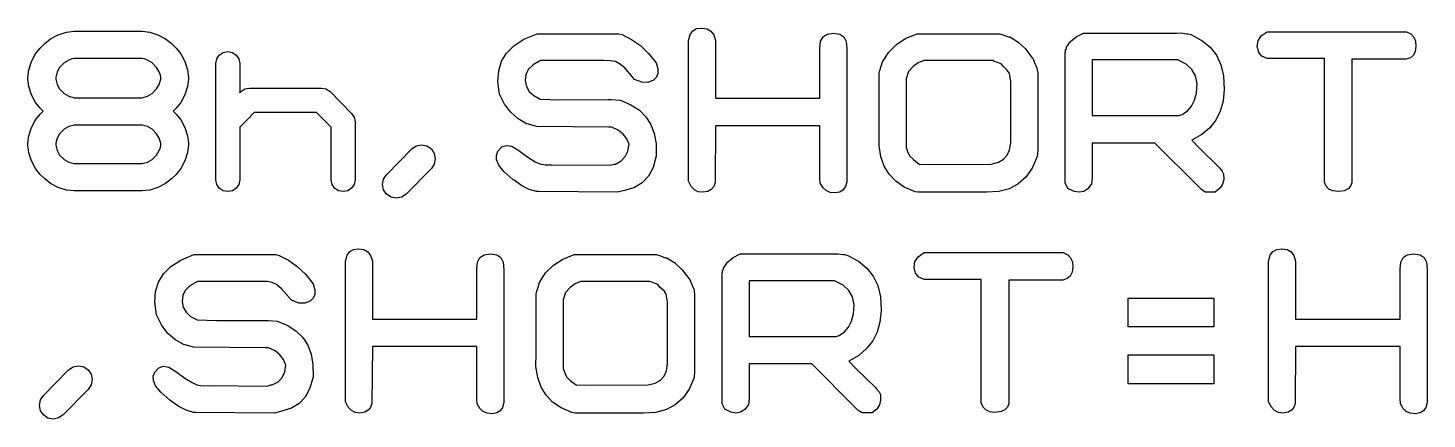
# Model space of a CAD drawing. Header units: inches. Extents: x 2.93 to 6.73, y -4.05 to -2.01.
# Drawn here: x 3.5925 to 3.9294, y -2.6701 to -2.576 of the extents above; entities that cross this region are included whole.
import ezdxf

# ---------------------------------------------------------------- set-up
doc = ezdxf.new("R2010")
doc.units = ezdxf.units.IN
doc.header["$MEASUREMENT"] = 0
doc.layers.add('BLACK', color=7, linetype='CONTINUOUS')

msp = doc.modelspace()

# ---------------------------------------------------------------- linework, layer by layer
at = {"layer": 'BLACK', "linetype": 'CONTINUOUS'}
for p, q in [((3.59981, -2.57759), (3.6018, -2.57694)), ((3.6018, -2.57694), (3.60367, -2.57674)), ((3.60367, -2.57674), (3.62004, -2.57674)), ((3.62004, -2.57674), (3.62186, -2.57694)), ((3.62186, -2.57694), (3.62384, -2.57759)), ((3.75198, -2.57753), (3.75263, -2.57663)), ((3.75263, -2.57663), (3.75354, -2.57612)), ((3.75354, -2.57612), (3.75478, -2.57597)), ((3.75478, -2.57597), (3.75606, -2.57616)), ((3.75606, -2.57616), (3.75699, -2.5767)), ((3.75699, -2.5767), (3.75767, -2.57759)), ((3.78498, -2.57743), (3.78653, -2.57718)), ((3.78653, -2.57718), (3.78804, -2.57743)), ((3.86918, -2.5772), (3.87025, -2.57715)), ((3.87025, -2.57715), (3.87149, -2.57735)), ((3.88949, -2.57788), (3.89093, -2.57689)), ((3.89093, -2.57689), (3.92445, -2.57689)), ((3.92445, -2.57689), (3.92551, -2.57741)), ((3.59546, -2.5808), (3.59656, -2.5797)), ((3.59656, -2.5797), (3.59797, -2.57857)), ((3.59797, -2.57857), (3.59981, -2.57759)), ((3.62384, -2.57759), (3.62569, -2.57857)), ((3.62569, -2.57857), (3.6271, -2.5797)), ((3.6271, -2.5797), (3.6282, -2.5808)), ((3.70779, -2.58202), (3.70954, -2.58025)), ((3.70954, -2.58025), (3.71194, -2.57869)), ((3.71194, -2.57869), (3.71513, -2.57735)), ((3.71513, -2.57735), (3.71645, -2.57735)), ((3.71645, -2.57735), (3.71678, -2.57735)), ((3.71678, -2.57735), (3.73321, -2.57735)), ((3.73321, -2.57735), (3.73354, -2.57735)), ((3.73354, -2.57735), (3.73387, -2.57735)), ((3.73387, -2.57735), (3.73475, -2.57735)), ((3.73475, -2.57735), (3.73563, -2.57757)), ((3.73563, -2.57757), (3.7379, -2.57871)), ((3.7379, -2.57871), (3.74, -2.5802)), ((3.74, -2.5802), (3.74197, -2.58207)), ((3.75158, -2.57895), (3.75198, -2.57753)), ((3.75158, -2.61284), (3.75158, -2.57895)), ((3.75767, -2.57759), (3.75809, -2.57895)), ((3.75809, -2.57895), (3.75809, -2.59289)), ((3.78322, -2.58088), (3.78339, -2.57917)), ((3.78339, -2.57917), (3.78398, -2.57809)), ((3.78398, -2.57809), (3.78498, -2.57743)), ((3.78804, -2.57743), (3.78901, -2.5781)), ((3.78901, -2.5781), (3.78958, -2.57922)), ((3.78958, -2.57922), (3.78972, -2.58099)), ((3.7998, -2.58178), (3.80167, -2.57992)), ((3.80167, -2.57992), (3.80394, -2.57844)), ((3.80394, -2.57844), (3.80669, -2.57735)), ((3.80669, -2.57735), (3.80801, -2.57735)), ((3.80801, -2.57735), (3.80834, -2.57735)), ((3.80834, -2.57735), (3.82278, -2.57735)), ((3.82278, -2.57735), (3.82344, -2.57735)), ((3.82344, -2.57735), (3.82565, -2.57735)), ((3.82565, -2.57735), (3.82653, -2.57735)), ((3.82653, -2.57735), (3.8275, -2.57766)), ((3.8275, -2.57766), (3.82863, -2.57812)), ((3.82863, -2.57812), (3.82896, -2.57812)), ((3.82896, -2.57812), (3.83094, -2.57937)), ((3.83094, -2.57937), (3.8327, -2.581)), ((3.84261, -2.58062), (3.84361, -2.5792)), ((3.84361, -2.5792), (3.84495, -2.57807)), ((3.84495, -2.57807), (3.84669, -2.5772)), ((3.84669, -2.5772), (3.86918, -2.5772)), ((3.87149, -2.57735), (3.87182, -2.57735)), ((3.87182, -2.57735), (3.87259, -2.57757)), ((3.87259, -2.57757), (3.87516, -2.57894)), ((3.87516, -2.57894), (3.87717, -2.58059)), ((3.88856, -2.58046), (3.88874, -2.57905)), ((3.88891, -2.58184), (3.88856, -2.58046)), ((3.88874, -2.57905), (3.88949, -2.57788)), ((3.92551, -2.57741), (3.92623, -2.57814)), ((3.92623, -2.57814), (3.92665, -2.5791)), ((3.92676, -2.58037), (3.92659, -2.58163)), ((3.92665, -2.5791), (3.92676, -2.58037)), ((3.59336, -2.58404), (3.59432, -2.5822)), ((3.59432, -2.5822), (3.59546, -2.5808)), ((3.60235, -2.58371), (3.60124, -2.58435)), ((3.6031, -2.58343), (3.60235, -2.58371)), ((3.60367, -2.58335), (3.6031, -2.58343)), ((3.62004, -2.58335), (3.60367, -2.58335)), ((3.6206, -2.58343), (3.62004, -2.58335)), ((3.62133, -2.58371), (3.6206, -2.58343)), ((3.62241, -2.58435), (3.62133, -2.58371)), ((3.6282, -2.5808), (3.62934, -2.5822)), ((3.62934, -2.5822), (3.63032, -2.58404)), ((3.63777, -2.58453), (3.63798, -2.58341)), ((3.63798, -2.58341), (3.6386, -2.58249)), ((3.6386, -2.58249), (3.63952, -2.58187)), ((3.63952, -2.58187), (3.64064, -2.58166)), ((3.64064, -2.58166), (3.64176, -2.58187)), ((3.64176, -2.58187), (3.6427, -2.58249)), ((3.6427, -2.58249), (3.64334, -2.58341)), ((3.64334, -2.58341), (3.64356, -2.58453)), ((3.70659, -2.58399), (3.70779, -2.58202)), ((3.71595, -2.58381), (3.71415, -2.58485)), ((3.73122, -2.58381), (3.71595, -2.58381)), ((3.73274, -2.58384), (3.73122, -2.58381)), ((3.73398, -2.58404), (3.73274, -2.58384)), ((3.74197, -2.58207), (3.74379, -2.58437)), ((3.78322, -2.59289), (3.78322, -2.58088)), ((3.78972, -2.58099), (3.78972, -2.61296)), ((3.79831, -2.58408), (3.7998, -2.58178)), ((3.80823, -2.58381), (3.80692, -2.58439)), ((3.82322, -2.58381), (3.80823, -2.58381)), ((3.82411, -2.58381), (3.82322, -2.58381)), ((3.82488, -2.58381), (3.82411, -2.58381)), ((3.8251, -2.58392), (3.82488, -2.58381)), ((3.8327, -2.581), (3.83425, -2.58309)), ((3.83425, -2.58309), (3.83447, -2.5832)), ((3.83447, -2.5832), (3.83502, -2.58452)), ((3.84228, -2.58183), (3.84239, -2.58161)), ((3.84228, -2.59705), (3.84228, -2.58183)), ((3.84239, -2.58117), (3.84261, -2.58095)), ((3.84239, -2.58161), (3.84239, -2.58117)), ((3.84261, -2.58095), (3.84261, -2.58062)), ((3.86863, -2.58366), (3.84879, -2.58366)), ((3.84879, -2.58366), (3.84879, -2.59705)), ((3.8694, -2.58366), (3.86863, -2.58366)), ((3.87143, -2.5847), (3.8694, -2.58366)), ((3.87717, -2.58059), (3.8787, -2.58254)), ((3.8787, -2.58254), (3.87978, -2.58482)), ((3.88968, -2.58278), (3.88891, -2.58184)), ((3.89093, -2.58335), (3.88968, -2.58278)), ((3.90471, -2.58335), (3.89093, -2.58335)), ((3.90471, -2.61304), (3.90471, -2.58335)), ((3.92433, -2.58351), (3.91133, -2.58351)), ((3.91133, -2.58351), (3.91133, -2.61321)), ((3.92541, -2.58313), (3.92433, -2.58351)), ((3.92614, -2.58252), (3.92541, -2.58313)), ((3.92659, -2.58163), (3.92614, -2.58252)), ((3.59254, -2.58787), (3.59274, -2.58601)), ((3.59274, -2.58601), (3.59336, -2.58404)), ((3.59953, -2.58655), (3.59921, -2.58788)), ((3.60014, -2.58545), (3.59953, -2.58655)), ((3.60124, -2.58435), (3.60014, -2.58545)), ((3.62351, -2.58545), (3.62241, -2.58435)), ((3.62415, -2.58655), (3.62351, -2.58545)), ((3.62443, -2.58731), (3.62415, -2.58655)), ((3.63032, -2.58404), (3.63097, -2.58602)), ((3.63097, -2.58602), (3.63118, -2.58787)), ((3.63777, -2.61248), (3.63777, -2.58453)), ((3.64356, -2.58453), (3.64356, -2.59154)), ((3.7057, -2.58883), (3.70589, -2.58624)), ((3.70589, -2.58624), (3.70659, -2.58399)), ((3.71241, -2.58722), (3.71226, -2.58862)), ((3.71302, -2.58598), (3.71241, -2.58722)), ((3.71415, -2.58485), (3.71302, -2.58598)), ((3.73497, -2.58459), (3.73398, -2.58404)), ((3.73624, -2.58558), (3.73497, -2.58459)), ((3.73861, -2.58833), (3.73624, -2.58558)), ((3.74379, -2.58437), (3.74422, -2.58583)), ((3.74421, -2.58694), (3.74385, -2.58783)), ((3.74422, -2.58583), (3.74421, -2.58694)), ((3.79754, -2.58684), (3.79765, -2.58617)), ((3.79754, -2.58824), (3.79754, -2.58684)), ((3.79765, -2.58617), (3.79798, -2.58518)), ((3.79798, -2.58518), (3.79831, -2.58408)), ((3.80459, -2.58647), (3.80404, -2.58824)), ((3.80571, -2.58526), (3.80459, -2.58647)), ((3.80692, -2.58439), (3.80571, -2.58526)), ((3.82686, -2.58459), (3.8251, -2.58392)), ((3.82741, -2.58525), (3.82686, -2.58459)), ((3.82832, -2.58609), (3.82741, -2.58525)), ((3.82885, -2.58692), (3.82832, -2.58609)), ((3.82918, -2.5888), (3.82885, -2.58692)), ((3.83502, -2.58452), (3.83513, -2.58485)), ((3.83513, -2.58485), (3.83546, -2.58562)), ((3.83546, -2.58562), (3.83557, -2.58595)), ((3.83557, -2.58595), (3.83557, -2.58629)), ((3.83557, -2.58629), (3.83568, -2.58661)), ((3.83568, -2.58661), (3.83568, -2.60536)), ((3.87282, -2.58597), (3.87143, -2.5847)), ((3.87368, -2.5875), (3.87282, -2.58597)), ((3.87978, -2.58482), (3.88042, -2.58752)), ((3.59254, -2.58788), (3.59254, -2.58787)), ((3.59254, -2.58831), (3.59254, -2.58788)), ((3.59273, -2.59008), (3.59254, -2.58831)), ((3.59336, -2.59205), (3.59273, -2.59008)), ((3.59921, -2.58788), (3.59921, -2.58832)), ((3.59921, -2.58832), (3.59953, -2.58959)), ((3.59953, -2.58959), (3.60014, -2.59064)), ((3.60014, -2.59064), (3.60124, -2.59174)), ((3.62241, -2.59174), (3.62351, -2.59064)), ((3.62351, -2.59064), (3.62415, -2.58959)), ((3.62415, -2.58959), (3.6245, -2.58832)), ((3.6245, -2.58788), (3.62443, -2.58731)), ((3.6245, -2.58832), (3.6245, -2.58788)), ((3.63097, -2.59008), (3.63032, -2.59205)), ((3.63118, -2.58831), (3.63097, -2.59008)), ((3.63118, -2.58787), (3.63118, -2.58831)), ((3.64378, -2.59126), (3.64478, -2.59063)), ((3.64478, -2.59063), (3.64587, -2.59043)), ((3.64587, -2.59043), (3.66324, -2.59043)), ((3.66324, -2.59043), (3.66428, -2.59063)), ((3.66428, -2.59063), (3.66528, -2.59126)), ((3.70609, -2.59186), (3.7057, -2.58883)), ((3.71226, -2.58862), (3.71256, -2.59004)), ((3.71256, -2.59004), (3.71324, -2.59123)), ((3.74036, -2.58904), (3.73861, -2.58833)), ((3.74182, -2.58908), (3.74036, -2.58904)), ((3.74313, -2.58855), (3.74182, -2.58908)), ((3.74385, -2.58783), (3.74313, -2.58855)), ((3.79754, -2.60106), (3.79754, -2.58824)), ((3.80404, -2.58824), (3.80404, -2.58957)), ((3.80404, -2.58957), (3.80404, -2.60475)), ((3.82918, -2.60364), (3.82918, -2.5888)), ((3.87407, -2.58934), (3.87368, -2.5875)), ((3.87392, -2.59162), (3.87407, -2.58934)), ((3.88042, -2.58752), (3.8806, -2.59078)), ((3.59432, -2.59388), (3.59336, -2.59205)), ((3.59546, -2.59528), (3.59432, -2.59388)), ((3.60124, -2.59174), (3.60235, -2.59241)), ((3.60235, -2.59241), (3.60367, -2.59274)), ((3.60367, -2.59274), (3.62004, -2.59274)), ((3.62004, -2.59274), (3.62133, -2.59241)), ((3.62133, -2.59241), (3.62241, -2.59174)), ((3.62934, -2.59388), (3.6282, -2.59528)), ((3.63032, -2.59205), (3.62934, -2.59388)), ((3.64356, -2.59154), (3.64378, -2.59126)), ((3.66528, -2.59126), (3.67046, -2.59651)), ((3.7073, -2.59429), (3.70609, -2.59186)), ((3.71324, -2.59123), (3.71432, -2.59224)), ((3.71432, -2.59224), (3.7159, -2.59309)), ((3.7159, -2.59309), (3.72053, -2.59323)), ((3.72053, -2.59323), (3.73232, -2.5932)), ((3.73232, -2.5932), (3.73265, -2.5932)), ((3.73265, -2.5932), (3.73299, -2.5932)), ((3.73299, -2.5932), (3.73519, -2.59335)), ((3.73519, -2.59335), (3.73773, -2.59444)), ((3.75809, -2.59289), (3.78322, -2.59289)), ((3.87273, -2.5948), (3.87345, -2.59338)), ((3.87345, -2.59338), (3.87392, -2.59162)), ((3.88032, -2.59359), (3.87963, -2.59602)), ((3.8806, -2.59078), (3.88032, -2.59359)), ((3.59432, -2.59811), (3.59546, -2.59671)), ((3.59617, -2.596), (3.59546, -2.59528)), ((3.59546, -2.59671), (3.59617, -2.596)), ((3.6282, -2.59528), (3.62748, -2.596)), ((3.62748, -2.596), (3.6282, -2.59671)), ((3.6282, -2.59671), (3.62934, -2.59811)), ((3.64703, -2.59628), (3.64538, -2.59796)), ((3.66202, -2.59628), (3.64703, -2.59628)), ((3.66555, -2.59981), (3.66202, -2.59628)), ((3.67046, -2.59651), (3.67112, -2.59747)), ((3.70878, -2.59625), (3.7073, -2.59429)), ((3.71054, -2.59781), (3.70878, -2.59625)), ((3.73773, -2.59444), (3.73975, -2.59578)), ((3.73975, -2.59578), (3.74132, -2.59735)), ((3.74132, -2.59735), (3.74251, -2.59919)), ((3.84228, -2.61325), (3.84228, -2.59705)), ((3.84879, -2.59705), (3.8694, -2.59705)), ((3.8694, -2.59705), (3.86973, -2.59705)), ((3.86973, -2.59705), (3.8705, -2.59682)), ((3.8705, -2.59682), (3.87175, -2.59593)), ((3.87175, -2.59593), (3.87273, -2.5948)), ((3.87963, -2.59602), (3.87856, -2.59813)), ((3.59273, -2.60191), (3.59336, -2.59995)), ((3.59336, -2.59995), (3.59432, -2.59811)), ((3.60124, -2.60034), (3.60014, -2.60143)), ((3.60235, -2.59968), (3.60124, -2.60034)), ((3.60367, -2.59935), (3.60235, -2.59968)), ((3.62004, -2.59935), (3.60367, -2.59935)), ((3.62133, -2.59968), (3.62004, -2.59935)), ((3.62241, -2.60034), (3.62133, -2.59968)), ((3.62351, -2.60143), (3.62241, -2.60034)), ((3.62934, -2.59811), (3.63032, -2.59995)), ((3.63032, -2.59995), (3.63097, -2.60191)), ((3.64538, -2.59796), (3.64356, -2.59981)), ((3.64356, -2.59981), (3.64356, -2.61249)), ((3.66555, -2.61249), (3.66555, -2.59981)), ((3.67112, -2.59747), (3.67134, -2.59855)), ((3.67134, -2.59855), (3.67134, -2.61248)), ((3.71259, -2.599), (3.71054, -2.59781)), ((3.71303, -2.59911), (3.71259, -2.599)), ((3.71502, -2.59966), (3.71303, -2.59911)), ((3.73232, -2.59982), (3.71502, -2.59966)), ((3.7331, -2.59982), (3.73232, -2.59982)), ((3.73465, -2.60056), (3.7331, -2.59982)), ((3.73583, -2.60149), (3.73465, -2.60056)), ((3.74251, -2.59919), (3.74334, -2.60133)), ((3.75809, -2.59951), (3.75798, -2.61318)), ((3.78322, -2.59951), (3.75809, -2.59951)), ((3.78322, -2.61202), (3.78322, -2.59951)), ((3.87709, -2.59999), (3.8752, -2.60161)), ((3.87856, -2.59813), (3.87709, -2.59999)), ((3.59254, -2.60368), (3.59273, -2.60191)), ((3.59254, -2.60372), (3.59254, -2.60368)), ((3.59254, -2.60412), (3.59254, -2.60372)), ((3.59274, -2.60598), (3.59254, -2.60412)), ((3.59953, -2.60247), (3.59921, -2.60372)), ((3.59921, -2.60372), (3.59921, -2.60416)), ((3.60014, -2.60143), (3.59953, -2.60247)), ((3.62415, -2.60247), (3.62351, -2.60143)), ((3.6245, -2.60372), (3.62415, -2.60247)), ((3.6245, -2.60416), (3.6245, -2.60372)), ((3.63097, -2.60191), (3.63118, -2.60368)), ((3.63118, -2.60412), (3.63097, -2.60597)), ((3.63118, -2.60368), (3.63118, -2.60412)), ((3.68601, -2.60436), (3.6873, -2.60412)), ((3.6873, -2.60412), (3.68858, -2.60436)), ((3.7367, -2.60261), (3.73583, -2.60149)), ((3.73728, -2.60395), (3.7367, -2.60261)), ((3.737, -2.60562), (3.73728, -2.60395)), ((3.74334, -2.60133), (3.74378, -2.60384)), ((3.74378, -2.60384), (3.74379, -2.6068)), ((3.79748, -2.60426), (3.79754, -2.60106)), ((3.82892, -2.60532), (3.82918, -2.60364)), ((3.86389, -2.60366), (3.84879, -2.60366)), ((3.84879, -2.60366), (3.84879, -2.61204)), ((3.87414, -2.61391), (3.86389, -2.60366)), ((3.8752, -2.60161), (3.87282, -2.603)), ((3.87282, -2.603), (3.87458, -2.60485)), ((3.59336, -2.60796), (3.59274, -2.60598)), ((3.59921, -2.60416), (3.59953, -2.60547)), ((3.59953, -2.60547), (3.60014, -2.60656)), ((3.60014, -2.60656), (3.60124, -2.60766)), ((3.62241, -2.60766), (3.62351, -2.60656)), ((3.62351, -2.60656), (3.62415, -2.60547)), ((3.62415, -2.60547), (3.62443, -2.60472)), ((3.62443, -2.60472), (3.6245, -2.60416)), ((3.63097, -2.60597), (3.63032, -2.60796)), ((3.67886, -2.61129), (3.68493, -2.60506)), ((3.68493, -2.60506), (3.68601, -2.60436)), ((3.68858, -2.60436), (3.68967, -2.60506)), ((3.68967, -2.60506), (3.69037, -2.60615)), ((3.69037, -2.60615), (3.6906, -2.60743)), ((3.6906, -2.60743), (3.69037, -2.60871)), ((3.70532, -2.60662), (3.7057, -2.60564)), ((3.70536, -2.6077), (3.70532, -2.60662)), ((3.7057, -2.60564), (3.70667, -2.6046)), ((3.70667, -2.6046), (3.70774, -2.60423)), ((3.70774, -2.60423), (3.70905, -2.60445)), ((3.70905, -2.60445), (3.71077, -2.60548)), ((3.71077, -2.60548), (3.71294, -2.60707)), ((3.71294, -2.60707), (3.71466, -2.60818)), ((3.73538, -2.60796), (3.73637, -2.60693)), ((3.73637, -2.60693), (3.737, -2.60562)), ((3.74379, -2.6068), (3.74305, -2.60955)), ((3.79789, -2.60695), (3.79748, -2.60426)), ((3.7987, -2.60924), (3.79789, -2.60695)), ((3.80404, -2.60475), (3.80435, -2.60569)), ((3.80435, -2.60569), (3.80481, -2.60675)), ((3.80481, -2.60675), (3.80575, -2.60766)), ((3.82745, -2.60758), (3.82834, -2.6066)), ((3.82834, -2.6066), (3.82892, -2.60532)), ((3.83557, -2.60691), (3.83435, -2.60972)), ((3.83568, -2.60536), (3.83557, -2.60691)), ((3.87458, -2.60485), (3.87921, -2.60939)), ((3.59432, -2.60979), (3.59336, -2.60796)), ((3.59546, -2.6112), (3.59432, -2.60979)), ((3.60124, -2.60766), (3.60235, -2.60826)), ((3.60235, -2.60826), (3.60367, -2.60858)), ((3.60367, -2.60858), (3.62004, -2.60858)), ((3.62004, -2.60858), (3.62133, -2.60826)), ((3.62133, -2.60826), (3.62241, -2.60766)), ((3.62934, -2.60979), (3.6282, -2.6112)), ((3.63032, -2.60796), (3.62934, -2.60979)), ((3.68967, -2.6098), (3.6836, -2.61597)), ((3.69037, -2.60871), (3.68967, -2.6098)), ((3.7059, -2.60895), (3.70536, -2.6077)), ((3.70711, -2.61049), (3.7059, -2.60895)), ((3.70929, -2.6124), (3.70711, -2.61049)), ((3.71466, -2.60818), (3.71582, -2.60869)), ((3.71582, -2.60869), (3.7171, -2.60893)), ((3.7171, -2.60893), (3.71855, -2.60889)), ((3.71855, -2.60889), (3.73276, -2.609)), ((3.73276, -2.609), (3.73365, -2.60874)), ((3.73365, -2.60874), (3.73398, -2.60874)), ((3.73398, -2.60874), (3.73538, -2.60796)), ((3.74305, -2.60955), (3.74193, -2.61165)), ((3.7999, -2.61119), (3.7987, -2.60924)), ((3.80575, -2.60766), (3.80713, -2.60874)), ((3.80713, -2.60874), (3.80918, -2.60879)), ((3.80918, -2.60879), (3.82449, -2.60874)), ((3.82449, -2.60874), (3.8262, -2.60829)), ((3.8262, -2.60829), (3.82745, -2.60758)), ((3.83435, -2.60972), (3.83282, -2.61188)), ((3.87921, -2.60939), (3.87943, -2.60961)), ((3.87943, -2.60961), (3.88009, -2.61039)), ((3.88009, -2.61039), (3.88042, -2.61105)), ((3.59656, -2.61229), (3.59546, -2.6112)), ((3.59797, -2.61342), (3.59656, -2.61229)), ((3.59981, -2.61438), (3.59797, -2.61342)), ((3.62569, -2.61342), (3.62384, -2.61438)), ((3.6271, -2.61229), (3.62569, -2.61342)), ((3.6282, -2.6112), (3.6271, -2.61229)), ((3.63798, -2.61361), (3.63777, -2.61248)), ((3.6386, -2.61453), (3.63798, -2.61361)), ((3.64334, -2.61361), (3.6427, -2.61453)), ((3.64356, -2.61249), (3.64334, -2.61361)), ((3.66576, -2.61361), (3.66555, -2.61249)), ((3.66638, -2.61453), (3.66576, -2.61361)), ((3.67112, -2.6136), (3.67048, -2.61452)), ((3.67134, -2.61248), (3.67112, -2.6136)), ((3.67793, -2.61366), (3.67816, -2.61234)), ((3.67816, -2.61493), (3.67793, -2.61366)), ((3.67816, -2.61234), (3.67886, -2.61129)), ((3.70961, -2.61262), (3.70929, -2.6124)), ((3.71146, -2.61393), (3.70961, -2.61262)), ((3.71325, -2.61483), (3.71146, -2.61393)), ((3.74046, -2.61323), (3.73861, -2.61436)), ((3.74193, -2.61165), (3.74046, -2.61323)), ((3.75224, -2.61411), (3.75158, -2.61284)), ((3.75303, -2.61492), (3.75224, -2.61411)), ((3.75765, -2.61415), (3.75708, -2.61483)), ((3.75798, -2.61318), (3.75765, -2.61415)), ((3.78333, -2.61329), (3.78322, -2.61202)), ((3.78395, -2.61439), (3.78333, -2.61329)), ((3.78942, -2.61416), (3.78887, -2.61496)), ((3.78972, -2.61296), (3.78942, -2.61416)), ((3.8015, -2.61286), (3.7999, -2.61119)), ((3.80355, -2.61426), (3.8015, -2.61286)), ((3.83101, -2.6135), (3.82888, -2.61465)), ((3.83282, -2.61188), (3.83101, -2.6135)), ((3.84294, -2.61458), (3.84228, -2.61325)), ((3.84867, -2.61347), (3.84774, -2.61465)), ((3.84879, -2.61204), (3.84867, -2.61347)), ((3.8751, -2.61485), (3.87414, -2.61391)), ((3.88018, -2.61355), (3.87952, -2.61455)), ((3.88048, -2.6124), (3.88018, -2.61355)), ((3.88042, -2.61105), (3.88048, -2.6124)), ((3.90513, -2.61405), (3.90471, -2.61304)), ((3.90579, -2.61475), (3.90513, -2.61405)), ((3.911, -2.61407), (3.9104, -2.61471)), ((3.91133, -2.61321), (3.911, -2.61407)), ((3.6018, -2.615), (3.59981, -2.61438)), ((3.60367, -2.6152), (3.6018, -2.615)), ((3.62004, -2.6152), (3.60367, -2.6152)), ((3.62186, -2.615), (3.62004, -2.6152)), ((3.62384, -2.61438), (3.62186, -2.615)), ((3.63952, -2.61515), (3.6386, -2.61453)), ((3.64064, -2.61535), (3.63952, -2.61515)), ((3.64176, -2.61515), (3.64064, -2.61535)), ((3.6427, -2.61453), (3.64176, -2.61515)), ((3.6673, -2.61515), (3.66638, -2.61453)), ((3.66842, -2.61535), (3.6673, -2.61515)), ((3.66954, -2.61515), (3.66842, -2.61535)), ((3.67048, -2.61452), (3.66954, -2.61515)), ((3.67886, -2.61597), (3.67816, -2.61493)), ((3.67996, -2.61671), (3.67886, -2.61597)), ((3.68123, -2.61694), (3.67996, -2.61671)), ((3.68252, -2.61668), (3.68123, -2.61694)), ((3.6836, -2.61597), (3.68252, -2.61668)), ((3.71502, -2.61535), (3.71325, -2.61483)), ((3.71557, -2.61535), (3.71502, -2.61535)), ((3.73442, -2.61551), (3.71557, -2.61535)), ((3.73629, -2.61507), (3.73442, -2.61551)), ((3.73861, -2.61436), (3.73629, -2.61507)), ((3.75395, -2.61537), (3.75303, -2.61492)), ((3.75506, -2.61549), (3.75395, -2.61537)), ((3.75625, -2.61529), (3.75506, -2.61549)), ((3.75708, -2.61483), (3.75625, -2.61529)), ((3.78473, -2.61512), (3.78395, -2.61439)), ((3.7857, -2.61554), (3.78473, -2.61512)), ((3.78691, -2.61566), (3.7857, -2.61554)), ((3.78807, -2.61546), (3.78691, -2.61566)), ((3.78887, -2.61496), (3.78807, -2.61546)), ((3.80614, -2.6154), (3.80355, -2.61426)), ((3.80691, -2.61551), (3.80614, -2.6154)), ((3.82333, -2.61551), (3.80691, -2.61551)), ((3.82635, -2.61533), (3.82333, -2.61551)), ((3.82888, -2.61465), (3.82635, -2.61533)), ((3.84444, -2.61531), (3.84294, -2.61458)), ((3.84568, -2.61551), (3.84444, -2.61531)), ((3.84675, -2.61529), (3.84568, -2.61551)), ((3.84774, -2.61465), (3.84675, -2.61529)), ((3.87601, -2.61546), (3.8751, -2.61485)), ((3.87634, -2.61546), (3.87601, -2.61546)), ((3.87667, -2.61546), (3.87634, -2.61546)), ((3.87701, -2.61546), (3.87667, -2.61546)), ((3.87844, -2.61546), (3.87701, -2.61546)), ((3.87952, -2.61455), (3.87844, -2.61546)), ((3.90673, -2.61519), (3.90579, -2.61475)), ((3.90807, -2.61535), (3.90673, -2.61519)), ((3.90947, -2.61515), (3.90807, -2.61535)), ((3.9104, -2.61471), (3.90947, -2.61515)), ((3.62932, -2.63184), (3.63251, -2.6305)), ((3.63251, -2.6305), (3.63383, -2.6305)), ((3.63383, -2.6305), (3.63416, -2.6305)), ((3.63416, -2.6305), (3.65059, -2.6305)), ((3.65059, -2.6305), (3.65092, -2.6305)), ((3.65092, -2.6305), (3.65125, -2.6305)), ((3.65125, -2.6305), (3.65213, -2.6305)), ((3.65213, -2.6305), (3.65301, -2.63072)), ((3.65301, -2.63072), (3.65528, -2.63186)), ((3.66896, -2.6321), (3.66936, -2.63068)), ((3.66936, -2.63068), (3.67001, -2.62978)), ((3.67001, -2.62978), (3.67092, -2.62927)), ((3.67092, -2.62927), (3.67216, -2.62912)), ((3.67216, -2.62912), (3.67344, -2.62931)), ((3.67344, -2.62931), (3.67438, -2.62985)), ((3.67438, -2.62985), (3.67505, -2.63074)), ((3.67505, -2.63074), (3.67547, -2.6321)), ((3.70136, -2.63124), (3.70236, -2.63058)), ((3.70236, -2.63058), (3.70391, -2.63033)), ((3.70391, -2.63033), (3.70542, -2.63058)), ((3.70542, -2.63058), (3.70639, -2.63125)), ((3.72132, -2.63159), (3.72407, -2.6305)), ((3.72407, -2.6305), (3.72539, -2.6305)), ((3.72539, -2.6305), (3.72572, -2.6305)), ((3.72572, -2.6305), (3.74016, -2.6305)), ((3.74016, -2.6305), (3.74083, -2.6305)), ((3.74083, -2.6305), (3.74303, -2.6305)), ((3.74303, -2.6305), (3.74391, -2.6305)), ((3.74391, -2.6305), (3.74488, -2.6308)), ((3.74488, -2.6308), (3.74601, -2.63127)), ((3.76233, -2.63122), (3.76407, -2.63035)), ((3.76407, -2.63035), (3.78656, -2.63035)), ((3.78656, -2.63035), (3.78763, -2.6303)), ((3.78763, -2.6303), (3.78887, -2.6305)), ((3.78887, -2.6305), (3.7892, -2.6305)), ((3.7892, -2.6305), (3.78997, -2.63072)), ((3.78997, -2.63072), (3.79254, -2.63209)), ((3.80612, -2.6322), (3.80687, -2.63103)), ((3.80687, -2.63103), (3.80831, -2.63004)), ((3.80831, -2.63004), (3.84183, -2.63004)), ((3.84183, -2.63004), (3.8429, -2.63056)), ((3.8429, -2.63056), (3.84361, -2.63129)), ((3.89128, -2.6321), (3.89168, -2.63068)), ((3.89168, -2.63068), (3.89233, -2.62978)), ((3.89233, -2.62978), (3.89323, -2.62927)), ((3.89323, -2.62927), (3.89448, -2.62912)), ((3.89448, -2.62912), (3.89576, -2.62931)), ((3.89576, -2.62931), (3.89669, -2.62985)), ((3.89669, -2.62985), (3.89737, -2.63074)), ((3.89737, -2.63074), (3.89779, -2.6321)), ((3.92368, -2.63124), (3.92467, -2.63058)), ((3.92467, -2.63058), (3.92623, -2.63033)), ((3.92623, -2.63033), (3.92774, -2.63058)), ((3.92774, -2.63058), (3.92871, -2.63125)), ((3.62517, -2.63516), (3.62692, -2.6334)), ((3.62692, -2.6334), (3.62932, -2.63184)), ((3.65528, -2.63186), (3.65738, -2.63335)), ((3.65738, -2.63335), (3.65935, -2.63522)), ((3.66896, -2.66599), (3.66896, -2.6321)), ((3.67547, -2.6321), (3.67547, -2.64604)), ((3.7006, -2.63403), (3.70077, -2.63232)), ((3.7006, -2.64604), (3.7006, -2.63403)), ((3.70077, -2.63232), (3.70136, -2.63124)), ((3.70639, -2.63125), (3.70696, -2.63237)), ((3.70696, -2.63237), (3.7071, -2.63414)), ((3.7071, -2.63414), (3.7071, -2.6661)), ((3.71718, -2.63493), (3.71905, -2.63307)), ((3.71905, -2.63307), (3.72132, -2.63159)), ((3.74601, -2.63127), (3.74634, -2.63127)), ((3.74634, -2.63127), (3.74832, -2.63251)), ((3.74832, -2.63251), (3.75008, -2.63415)), ((3.75008, -2.63415), (3.75163, -2.63624)), ((3.75977, -2.63432), (3.75999, -2.6341)), ((3.75977, -2.63476), (3.75977, -2.63432)), ((3.75999, -2.63377), (3.76099, -2.63235)), ((3.75999, -2.6341), (3.75999, -2.63377)), ((3.76099, -2.63235), (3.76233, -2.63122)), ((3.79254, -2.63209), (3.79455, -2.63374)), ((3.79455, -2.63374), (3.79608, -2.63569)), ((3.80594, -2.63361), (3.80612, -2.6322)), ((3.80629, -2.63499), (3.80594, -2.63361)), ((3.84361, -2.63129), (3.84403, -2.63225)), ((3.84414, -2.63352), (3.84397, -2.63478)), ((3.84403, -2.63225), (3.84414, -2.63352)), ((3.89128, -2.66599), (3.89128, -2.6321)), ((3.89779, -2.6321), (3.89779, -2.64604)), ((3.92292, -2.63403), (3.92309, -2.63232)), ((3.92292, -2.64604), (3.92292, -2.63403)), ((3.92309, -2.63232), (3.92368, -2.63124)), ((3.92871, -2.63125), (3.92928, -2.63237)), ((3.92928, -2.63237), (3.92942, -2.63414)), ((3.92942, -2.63414), (3.92942, -2.6661)), ((3.62327, -2.63939), (3.62397, -2.63714)), ((3.62397, -2.63714), (3.62517, -2.63516)), ((3.63333, -2.63696), (3.63153, -2.638)), ((3.6486, -2.63696), (3.63333, -2.63696)), ((3.65012, -2.63699), (3.6486, -2.63696)), ((3.65136, -2.63719), (3.65012, -2.63699)), ((3.65235, -2.63774), (3.65136, -2.63719)), ((3.65362, -2.63873), (3.65235, -2.63774)), ((3.65935, -2.63522), (3.66117, -2.63752)), ((3.66117, -2.63752), (3.6616, -2.63898)), ((3.71536, -2.63833), (3.71569, -2.63723)), ((3.71569, -2.63723), (3.71718, -2.63493)), ((3.7243, -2.63754), (3.72309, -2.63841)), ((3.72561, -2.63696), (3.7243, -2.63754)), ((3.7406, -2.63696), (3.72561, -2.63696)), ((3.74149, -2.63696), (3.7406, -2.63696)), ((3.74226, -2.63696), (3.74149, -2.63696)), ((3.74248, -2.63707), (3.74226, -2.63696)), ((3.74424, -2.63774), (3.74248, -2.63707)), ((3.74479, -2.6384), (3.74424, -2.63774)), ((3.75163, -2.63624), (3.75185, -2.63635)), ((3.75185, -2.63635), (3.7524, -2.63767)), ((3.7524, -2.63767), (3.75251, -2.638)), ((3.75966, -2.63498), (3.75977, -2.63476)), ((3.75966, -2.6502), (3.75966, -2.63498)), ((3.78601, -2.63681), (3.76617, -2.63681)), ((3.76617, -2.63681), (3.76617, -2.6502)), ((3.78678, -2.63681), (3.78601, -2.63681)), ((3.78881, -2.63785), (3.78678, -2.63681)), ((3.79608, -2.63569), (3.79716, -2.63797)), ((3.80706, -2.63592), (3.80629, -2.63499)), ((3.80831, -2.6365), (3.80706, -2.63592)), ((3.82209, -2.6365), (3.80831, -2.6365)), ((3.82209, -2.66619), (3.82209, -2.6365)), ((3.84172, -2.63666), (3.82871, -2.63666)), ((3.82871, -2.63666), (3.82871, -2.66636)), ((3.84279, -2.63628), (3.84172, -2.63666)), ((3.84352, -2.63567), (3.84279, -2.63628)), ((3.84397, -2.63478), (3.84352, -2.63567)), ((3.62308, -2.64198), (3.62327, -2.63939)), ((3.62979, -2.64036), (3.62964, -2.64177)), ((3.6304, -2.63913), (3.62979, -2.64036)), ((3.63153, -2.638), (3.6304, -2.63913)), ((3.65599, -2.64148), (3.65362, -2.63873)), ((3.66123, -2.64098), (3.66051, -2.6417)), ((3.66159, -2.64009), (3.66123, -2.64098)), ((3.6616, -2.63898), (3.66159, -2.64009)), ((3.71492, -2.63999), (3.71503, -2.63932)), ((3.71492, -2.64139), (3.71492, -2.63999)), ((3.71503, -2.63932), (3.71536, -2.63833)), ((3.72197, -2.63962), (3.72142, -2.64139)), ((3.72309, -2.63841), (3.72197, -2.63962)), ((3.7457, -2.63924), (3.74479, -2.6384)), ((3.74623, -2.64006), (3.7457, -2.63924)), ((3.74656, -2.64195), (3.74623, -2.64006)), ((3.75251, -2.638), (3.75284, -2.63877)), ((3.75284, -2.63877), (3.75295, -2.6391)), ((3.75295, -2.6391), (3.75295, -2.63944)), ((3.75295, -2.63944), (3.75306, -2.63976)), ((3.75306, -2.63976), (3.75306, -2.65851)), ((3.7902, -2.63912), (3.78881, -2.63785)), ((3.79106, -2.64065), (3.7902, -2.63912)), ((3.79145, -2.64249), (3.79106, -2.64065)), ((3.79716, -2.63797), (3.7978, -2.64067)), ((3.7978, -2.64067), (3.79798, -2.64393)), ((3.85743, -2.64789), (3.85743, -2.64096)), ((3.85743, -2.64096), (3.8781, -2.64096)), ((3.8781, -2.64096), (3.8781, -2.64789)), ((3.62347, -2.64501), (3.62308, -2.64198)), ((3.62964, -2.64177), (3.62994, -2.64319)), ((3.62994, -2.64319), (3.63062, -2.64438)), ((3.63062, -2.64438), (3.6317, -2.64539)), ((3.65774, -2.64219), (3.65599, -2.64148)), ((3.6592, -2.64223), (3.65774, -2.64219)), ((3.66051, -2.6417), (3.6592, -2.64223)), ((3.71492, -2.65421), (3.71492, -2.64139)), ((3.72142, -2.64139), (3.72142, -2.64272)), ((3.72142, -2.64272), (3.72142, -2.6579)), ((3.74656, -2.65679), (3.74656, -2.64195)), ((3.7913, -2.64477), (3.79145, -2.64249)), ((3.79798, -2.64393), (3.7977, -2.64674)), ((3.62468, -2.64744), (3.62347, -2.64501)), ((3.62616, -2.6494), (3.62468, -2.64744)), ((3.6317, -2.64539), (3.63328, -2.64624)), ((3.63328, -2.64624), (3.63791, -2.64638)), ((3.63791, -2.64638), (3.64971, -2.64635)), ((3.64971, -2.64635), (3.65003, -2.64635)), ((3.65003, -2.64635), (3.65037, -2.64635)), ((3.65037, -2.64635), (3.65257, -2.6465)), ((3.65257, -2.6465), (3.65511, -2.64759)), ((3.65511, -2.64759), (3.65713, -2.64893)), ((3.67547, -2.64604), (3.7006, -2.64604)), ((3.79011, -2.64795), (3.79083, -2.64653)), ((3.79083, -2.64653), (3.7913, -2.64477)), ((3.7977, -2.64674), (3.79701, -2.64917)), ((3.8781, -2.64789), (3.85743, -2.64789)), ((3.89779, -2.64604), (3.92292, -2.64604)), ((3.62792, -2.65096), (3.62616, -2.6494)), ((3.62997, -2.65215), (3.62792, -2.65096)), ((3.65713, -2.64893), (3.65871, -2.6505)), ((3.65871, -2.6505), (3.65989, -2.65234)), ((3.75966, -2.6664), (3.75966, -2.6502)), ((3.76617, -2.6502), (3.78678, -2.6502)), ((3.78678, -2.6502), (3.78711, -2.6502)), ((3.78711, -2.6502), (3.78788, -2.64997)), ((3.78788, -2.64997), (3.78913, -2.64908)), ((3.78913, -2.64908), (3.79011, -2.64795)), ((3.79594, -2.65128), (3.79447, -2.65314)), ((3.79701, -2.64917), (3.79594, -2.65128)), ((3.63041, -2.65226), (3.62997, -2.65215)), ((3.6324, -2.65281), (3.63041, -2.65226)), ((3.64971, -2.65296), (3.6324, -2.65281)), ((3.65048, -2.65296), (3.64971, -2.65296)), ((3.65203, -2.65371), (3.65048, -2.65296)), ((3.65321, -2.65463), (3.65203, -2.65371)), ((3.65408, -2.65576), (3.65321, -2.65463)), ((3.65989, -2.65234), (3.66072, -2.65448)), ((3.66072, -2.65448), (3.66116, -2.65699)), ((3.67547, -2.65266), (3.67536, -2.66633)), ((3.7006, -2.65266), (3.67547, -2.65266)), ((3.7006, -2.66517), (3.7006, -2.65266)), ((3.71486, -2.65741), (3.71492, -2.65421)), ((3.79447, -2.65314), (3.79258, -2.65476)), ((3.85743, -2.66158), (3.85743, -2.65466)), ((3.85743, -2.65466), (3.8781, -2.65466)), ((3.8781, -2.65466), (3.8781, -2.66158)), ((3.89779, -2.65266), (3.89768, -2.66633)), ((3.92292, -2.65266), (3.89779, -2.65266)), ((3.92292, -2.66517), (3.92292, -2.65266)), ((3.60231, -2.65821), (3.60339, -2.65751)), ((3.60339, -2.65751), (3.60468, -2.65727)), ((3.60468, -2.65727), (3.60596, -2.65751)), ((3.60596, -2.65751), (3.60705, -2.65821)), ((3.62308, -2.65879), (3.62405, -2.65775)), ((3.62405, -2.65775), (3.62513, -2.65738)), ((3.62513, -2.65738), (3.62643, -2.6576)), ((3.62643, -2.6576), (3.62815, -2.65863)), ((3.65466, -2.6571), (3.65408, -2.65576)), ((3.65438, -2.65877), (3.65466, -2.6571)), ((3.66116, -2.65699), (3.66117, -2.65995)), ((3.71527, -2.6601), (3.71486, -2.65741)), ((3.72142, -2.6579), (3.72173, -2.65884)), ((3.7463, -2.65847), (3.74656, -2.65679)), ((3.78127, -2.65681), (3.76617, -2.65681)), ((3.76617, -2.65681), (3.76617, -2.66519)), ((3.79152, -2.66706), (3.78127, -2.65681)), ((3.79258, -2.65476), (3.7902, -2.65615)), ((3.7902, -2.65615), (3.79196, -2.658)), ((3.79196, -2.658), (3.79659, -2.66254)), ((3.59624, -2.66444), (3.60231, -2.65821)), ((3.60705, -2.65821), (3.60775, -2.6593)), ((3.60775, -2.6593), (3.60798, -2.66058)), ((3.60798, -2.66058), (3.60775, -2.66186)), ((3.6227, -2.65977), (3.62308, -2.65879)), ((3.62274, -2.66085), (3.6227, -2.65977)), ((3.62328, -2.6621), (3.62274, -2.66085)), ((3.62815, -2.65863), (3.63032, -2.66022)), ((3.63032, -2.66022), (3.63204, -2.66133)), ((3.63204, -2.66133), (3.6332, -2.66184)), ((3.65136, -2.66189), (3.65276, -2.66111)), ((3.65276, -2.66111), (3.65375, -2.66008)), ((3.65375, -2.66008), (3.65438, -2.65877)), ((3.66117, -2.65995), (3.66043, -2.6627)), ((3.71608, -2.66239), (3.71527, -2.6601)), ((3.72173, -2.65884), (3.72219, -2.6599)), ((3.72219, -2.6599), (3.72313, -2.66081)), ((3.72313, -2.66081), (3.72451, -2.66189)), ((3.74358, -2.66144), (3.74483, -2.66073)), ((3.74483, -2.66073), (3.74572, -2.65975)), ((3.74572, -2.65975), (3.7463, -2.65847)), ((3.75295, -2.66006), (3.75173, -2.66287)), ((3.75306, -2.65851), (3.75295, -2.66006)), ((3.59555, -2.66549), (3.59624, -2.66444)), ((3.60705, -2.66295), (3.60098, -2.66912)), ((3.60775, -2.66186), (3.60705, -2.66295)), ((3.62449, -2.66364), (3.62328, -2.6621)), ((3.62667, -2.66555), (3.62449, -2.66364)), ((3.6332, -2.66184), (3.63448, -2.66208)), ((3.63448, -2.66208), (3.63593, -2.66204)), ((3.63593, -2.66204), (3.65015, -2.66215)), ((3.65015, -2.66215), (3.65103, -2.66189)), ((3.65103, -2.66189), (3.65136, -2.66189)), ((3.66043, -2.6627), (3.65931, -2.6648)), ((3.71728, -2.66434), (3.71608, -2.66239)), ((3.71888, -2.66601), (3.71728, -2.66434)), ((3.72451, -2.66189), (3.72656, -2.66194)), ((3.72656, -2.66194), (3.74187, -2.66189)), ((3.74187, -2.66189), (3.74358, -2.66144)), ((3.75173, -2.66287), (3.75021, -2.66503)), ((3.79659, -2.66254), (3.79681, -2.66276)), ((3.79681, -2.66276), (3.79747, -2.66353)), ((3.79747, -2.66353), (3.7978, -2.6642)), ((3.7978, -2.6642), (3.79786, -2.66555)), ((3.8781, -2.66158), (3.85743, -2.66158)), ((3.59531, -2.66681), (3.59555, -2.66549)), ((3.59554, -2.66808), (3.59531, -2.66681)), ((3.59624, -2.66912), (3.59554, -2.66808)), ((3.627, -2.66577), (3.62667, -2.66555)), ((3.62884, -2.66708), (3.627, -2.66577)), ((3.63063, -2.66798), (3.62884, -2.66708)), ((3.6324, -2.6685), (3.63063, -2.66798)), ((3.65599, -2.66751), (3.65367, -2.66822)), ((3.65784, -2.66638), (3.65599, -2.66751)), ((3.65931, -2.6648), (3.65784, -2.66638)), ((3.66962, -2.66726), (3.66896, -2.66599)), ((3.67041, -2.66807), (3.66962, -2.66726)), ((3.67133, -2.66852), (3.67041, -2.66807)), ((3.67446, -2.66798), (3.67363, -2.66844)), ((3.67503, -2.6673), (3.67446, -2.66798)), ((3.67536, -2.66633), (3.67503, -2.6673)), ((3.70071, -2.66644), (3.7006, -2.66517)), ((3.70133, -2.66754), (3.70071, -2.66644)), ((3.70211, -2.66827), (3.70133, -2.66754)), ((3.70625, -2.66811), (3.70545, -2.66861)), ((3.7068, -2.66731), (3.70625, -2.66811)), ((3.7071, -2.6661), (3.7068, -2.66731)), ((3.72093, -2.66741), (3.71888, -2.66601)), ((3.72352, -2.66855), (3.72093, -2.66741)), ((3.74626, -2.6678), (3.74373, -2.66848)), ((3.74839, -2.66665), (3.74626, -2.6678)), ((3.75021, -2.66503), (3.74839, -2.66665)), ((3.76032, -2.66773), (3.75966, -2.6664)), ((3.76182, -2.66846), (3.76032, -2.66773)), ((3.76512, -2.6678), (3.76413, -2.66844)), ((3.76606, -2.66662), (3.76512, -2.6678)), ((3.76617, -2.66519), (3.76606, -2.66662)), ((3.79248, -2.668), (3.79152, -2.66706)), ((3.79339, -2.66861), (3.79248, -2.668)), ((3.7969, -2.6677), (3.79582, -2.66861)), ((3.79756, -2.6667), (3.7969, -2.6677)), ((3.79786, -2.66555), (3.79756, -2.6667)), ((3.82251, -2.6672), (3.82209, -2.66619)), ((3.82317, -2.6679), (3.82251, -2.6672)), ((3.82411, -2.66834), (3.82317, -2.6679)), ((3.82778, -2.66786), (3.82685, -2.6683)), ((3.82838, -2.66722), (3.82778, -2.66786)), ((3.82871, -2.66636), (3.82838, -2.66722)), ((3.89194, -2.66726), (3.89128, -2.66599)), ((3.89272, -2.66807), (3.89194, -2.66726)), ((3.89365, -2.66852), (3.89272, -2.66807)), ((3.89678, -2.66798), (3.89595, -2.66844)), ((3.89735, -2.6673), (3.89678, -2.66798)), ((3.89768, -2.66633), (3.89735, -2.6673)), ((3.92303, -2.66644), (3.92292, -2.66517)), ((3.92365, -2.66754), (3.92303, -2.66644)), ((3.92443, -2.66827), (3.92365, -2.66754)), ((3.92857, -2.66811), (3.92777, -2.66861)), ((3.92912, -2.66731), (3.92857, -2.66811)), ((3.92942, -2.6661), (3.92912, -2.66731)), ((3.59734, -2.66986), (3.59624, -2.66912)), ((3.59861, -2.67009), (3.59734, -2.66986)), ((3.5999, -2.66983), (3.59861, -2.67009)), ((3.60098, -2.66912), (3.5999, -2.66983)), ((3.63295, -2.6685), (3.6324, -2.6685)), ((3.6518, -2.66866), (3.63295, -2.6685)), ((3.65367, -2.66822), (3.6518, -2.66866)), ((3.67244, -2.66864), (3.67133, -2.66852)), ((3.67363, -2.66844), (3.67244, -2.66864)), ((3.70308, -2.66869), (3.70211, -2.66827)), ((3.70429, -2.66881), (3.70308, -2.66869)), ((3.70545, -2.66861), (3.70429, -2.66881)), ((3.72429, -2.66866), (3.72352, -2.66855)), ((3.74071, -2.66866), (3.72429, -2.66866)), ((3.74373, -2.66848), (3.74071, -2.66866)), ((3.76306, -2.66866), (3.76182, -2.66846)), ((3.76413, -2.66844), (3.76306, -2.66866)), ((3.79372, -2.66861), (3.79339, -2.66861)), ((3.79405, -2.66861), (3.79372, -2.66861)), ((3.79439, -2.66861), (3.79405, -2.66861)), ((3.79582, -2.66861), (3.79439, -2.66861)), ((3.82545, -2.6685), (3.82411, -2.66834)), ((3.82685, -2.6683), (3.82545, -2.6685)), ((3.89476, -2.66864), (3.89365, -2.66852)), ((3.89595, -2.66844), (3.89476, -2.66864)), ((3.9254, -2.66869), (3.92443, -2.66827)), ((3.92661, -2.66881), (3.9254, -2.66869)), ((3.92777, -2.66861), (3.92661, -2.66881))]:
    msp.add_line(p, q, dxfattribs=at)

doc.saveas('drawing.dxf')
